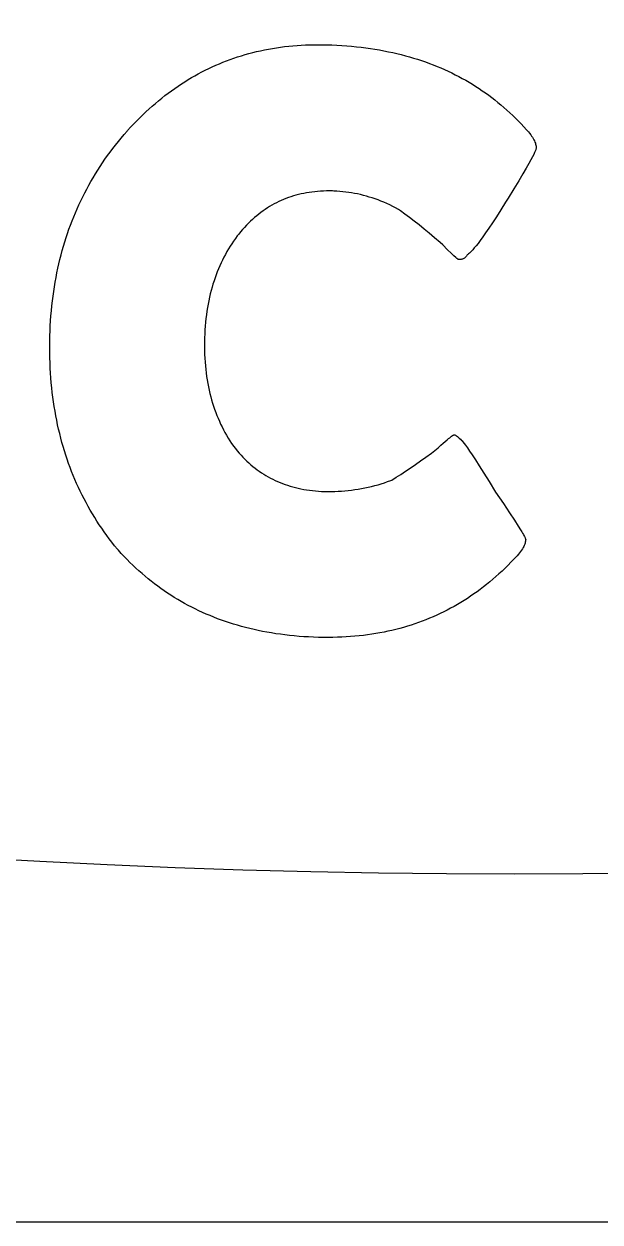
# Model space of a CAD drawing. Header units: inches. Extents: x -1316 to -504, y 751 to 1208.
# Drawn here: x -1102.24 to -1088.01, y 751.21 to 780.81 of the extents above; entities that cross this region are included whole.
import ezdxf

# ---------------------------------------------------------------- set-up
doc = ezdxf.new("R2010")
doc.units = ezdxf.units.IN
doc.header["$MEASUREMENT"] = 0
doc.linetypes.add('Continuous2', pattern=[0])
for name, color, linetype in [('68343 AND 68344 CARRIAGE AND ARM PLATE', 1, 'Continuous'), ('68351 TABLE', 1, 'Continuous'), ('STOCK OUTLINE', 1, 'Continuous')]:
    doc.layers.add(name, color=color, linetype=linetype)

msp = doc.modelspace()

# ---------------------------------------------------------------- linework, layer by layer
at = {"layer": '68343 AND 68344 CARRIAGE AND ARM PLATE', "color": 3, "linetype": 'Continuous2', "lineweight": -3, "true_color": 0x00ff00}
for p, q in [((-1096.869, 780.022), (-1096.776, 780.05)), ((-1096.776, 780.05), (-1096.682, 780.076)), ((-1096.682, 780.076), (-1096.588, 780.101)), ((-1096.588, 780.101), (-1096.493, 780.124)), ((-1096.493, 780.124), (-1096.397, 780.146)), ((-1096.397, 780.146), (-1096.3, 780.166)), ((-1096.3, 780.166), (-1096.202, 780.185)), ((-1096.202, 780.185), (-1096.104, 780.202)), ((-1096.104, 780.202), (-1096.004, 780.218)), ((-1096.004, 780.218), (-1095.904, 780.233)), ((-1095.904, 780.233), (-1095.803, 780.246)), ((-1095.803, 780.246), (-1095.701, 780.257)), ((-1095.701, 780.257), (-1095.598, 780.267)), ((-1095.598, 780.267), (-1095.495, 780.276)), ((-1095.495, 780.276), (-1095.39, 780.283)), ((-1095.39, 780.283), (-1095.284, 780.288)), ((-1095.284, 780.288), (-1095.177, 780.292)), ((-1095.177, 780.292), (-1095.07, 780.294)), ((-1095.07, 780.294), (-1094.961, 780.295)), ((-1094.961, 780.295), (-1094.852, 780.294)), ((-1094.852, 780.294), (-1094.766, 780.292)), ((-1094.766, 780.292), (-1094.64, 780.288)), ((-1094.64, 780.288), (-1094.515, 780.282)), ((-1094.515, 780.282), (-1094.391, 780.275)), ((-1094.391, 780.275), (-1094.27, 780.266)), ((-1094.27, 780.266), (-1094.15, 780.256)), ((-1094.15, 780.256), (-1094.031, 780.244)), ((-1094.031, 780.244), (-1093.914, 780.231)), ((-1093.914, 780.231), (-1093.798, 780.216)), ((-1093.798, 780.216), (-1093.684, 780.2)), ((-1093.684, 780.2), (-1093.571, 780.183)), ((-1093.571, 780.183), (-1093.46, 780.164)), ((-1093.46, 780.164), (-1093.35, 780.144)), ((-1093.35, 780.144), (-1093.241, 780.122)), ((-1093.241, 780.122), (-1093.134, 780.099)), ((-1093.134, 780.099), (-1093.028, 780.075)), ((-1093.028, 780.075), (-1092.924, 780.049)), ((-1092.924, 780.049), (-1092.821, 780.022)), ((-1097.676, 779.707), (-1097.589, 779.748)), ((-1097.589, 779.748), (-1097.501, 779.788)), ((-1097.501, 779.788), (-1097.413, 779.825)), ((-1097.413, 779.825), (-1097.324, 779.862)), ((-1097.324, 779.862), (-1097.234, 779.897)), ((-1097.234, 779.897), (-1097.144, 779.93)), ((-1097.144, 779.93), (-1097.053, 779.962)), ((-1097.053, 779.962), (-1096.962, 779.993)), ((-1096.962, 779.993), (-1096.869, 780.022)), ((-1092.821, 780.022), (-1092.719, 779.994)), ((-1092.719, 779.994), (-1092.618, 779.964)), ((-1092.618, 779.964), (-1092.519, 779.933)), ((-1092.519, 779.933), (-1092.421, 779.901)), ((-1092.421, 779.901), (-1092.323, 779.868)), ((-1092.323, 779.868), (-1092.228, 779.833)), ((-1092.228, 779.833), (-1092.133, 779.797)), ((-1092.133, 779.797), (-1092.039, 779.76)), ((-1092.039, 779.76), (-1091.947, 779.721)), ((-1098.186, 779.431), (-1098.102, 779.481)), ((-1098.102, 779.481), (-1098.018, 779.529)), ((-1098.018, 779.529), (-1097.934, 779.576)), ((-1097.934, 779.576), (-1097.848, 779.621)), ((-1097.848, 779.621), (-1097.762, 779.665)), ((-1097.762, 779.665), (-1097.676, 779.707)), ((-1091.947, 779.721), (-1091.856, 779.681)), ((-1091.856, 779.681), (-1091.766, 779.64)), ((-1091.766, 779.64), (-1091.676, 779.598)), ((-1091.676, 779.598), (-1091.588, 779.554)), ((-1091.588, 779.554), (-1091.501, 779.509)), ((-1091.501, 779.509), (-1091.415, 779.463)), ((-1091.415, 779.463), (-1091.33, 779.415)), ((-1098.677, 779.099), (-1098.596, 779.158)), ((-1098.596, 779.158), (-1098.515, 779.216)), ((-1098.515, 779.216), (-1098.434, 779.272)), ((-1098.434, 779.272), (-1098.352, 779.327)), ((-1098.352, 779.327), (-1098.269, 779.38)), ((-1098.269, 779.38), (-1098.186, 779.431)), ((-1091.33, 779.415), (-1091.247, 779.367)), ((-1091.247, 779.367), (-1091.164, 779.317)), ((-1091.164, 779.317), (-1091.082, 779.265)), ((-1091.082, 779.265), (-1091.001, 779.213)), ((-1091.001, 779.213), (-1090.92, 779.159)), ((-1090.92, 779.159), (-1090.841, 779.104)), ((-1098.994, 778.845), (-1098.915, 778.911)), ((-1098.915, 778.911), (-1098.836, 778.975)), ((-1098.836, 778.975), (-1098.757, 779.038)), ((-1098.757, 779.038), (-1098.677, 779.099)), ((-1090.841, 779.104), (-1090.763, 779.047)), ((-1090.763, 779.047), (-1090.686, 778.99)), ((-1090.686, 778.99), (-1090.609, 778.931)), ((-1090.609, 778.931), (-1090.534, 778.87)), ((-1090.534, 778.87), (-1090.459, 778.808)), ((-1099.379, 778.489), (-1099.303, 778.564)), ((-1099.303, 778.564), (-1099.227, 778.637)), ((-1099.227, 778.637), (-1099.149, 778.708)), ((-1099.149, 778.708), (-1099.072, 778.777)), ((-1099.072, 778.777), (-1098.994, 778.845)), ((-1090.459, 778.808), (-1090.386, 778.745)), ((-1090.386, 778.745), (-1090.313, 778.681)), ((-1090.313, 778.681), (-1090.241, 778.615)), ((-1090.241, 778.615), (-1090.17, 778.548)), ((-1099.605, 778.254), (-1099.53, 778.334)), ((-1099.53, 778.334), (-1099.455, 778.413)), ((-1099.455, 778.413), (-1099.379, 778.489)), ((-1090.17, 778.548), (-1090.099, 778.479)), ((-1090.099, 778.479), (-1090.03, 778.409)), ((-1090.03, 778.409), (-1089.961, 778.338)), ((-1089.961, 778.338), (-1089.894, 778.265)), ((-1089.894, 778.265), (-1089.827, 778.19)), ((-1099.908, 777.903), (-1099.837, 777.989)), ((-1099.837, 777.989), (-1099.765, 778.074)), ((-1099.765, 778.074), (-1099.692, 778.158)), ((-1099.692, 778.158), (-1099.68, 778.172)), ((-1099.68, 778.172), (-1099.605, 778.254)), ((-1089.827, 778.19), (-1089.783, 778.141)), ((-1089.783, 778.141), (-1089.753, 778.106)), ((-1089.753, 778.106), (-1089.726, 778.072)), ((-1089.726, 778.072), (-1089.702, 778.039)), ((-1089.702, 778.039), (-1089.68, 778.007)), ((-1089.68, 778.007), (-1089.662, 777.977)), ((-1089.662, 777.977), (-1089.645, 777.947)), ((-1100.11, 777.643), (-1100.044, 777.73)), ((-1100.044, 777.73), (-1099.977, 777.817)), ((-1099.977, 777.817), (-1099.908, 777.903)), ((-1089.645, 777.947), (-1089.631, 777.919)), ((-1089.631, 777.919), (-1089.62, 777.891)), ((-1089.62, 777.891), (-1089.61, 777.864)), ((-1089.601, 777.695), (-1089.612, 777.668)), ((-1089.61, 777.864), (-1089.603, 777.839)), ((-1089.603, 777.839), (-1089.597, 777.814)), ((-1089.595, 777.714), (-1089.601, 777.695)), ((-1089.597, 777.814), (-1089.593, 777.789)), ((-1089.592, 777.728), (-1089.595, 777.714)), ((-1089.593, 777.789), (-1089.591, 777.765)), ((-1089.591, 777.737), (-1089.592, 777.728)), ((-1089.591, 777.765), (-1089.591, 777.742)), ((-1089.591, 777.742), (-1089.591, 777.737)), ((-1100.359, 777.285), (-1100.299, 777.376)), ((-1100.299, 777.376), (-1100.238, 777.465)), ((-1100.238, 777.465), (-1100.175, 777.554)), ((-1100.175, 777.554), (-1100.11, 777.643)), ((-1089.721, 777.45), (-1089.774, 777.356)), ((-1089.681, 777.525), (-1089.721, 777.45)), ((-1089.65, 777.585), (-1089.681, 777.525)), ((-1089.628, 777.632), (-1089.65, 777.585)), ((-1089.612, 777.668), (-1089.628, 777.632)), ((-1100.531, 777.01), (-1100.475, 777.103)), ((-1100.475, 777.103), (-1100.418, 777.194)), ((-1100.418, 777.194), (-1100.359, 777.285)), ((-1089.921, 777.102), (-1090.021, 776.936)), ((-1089.839, 777.241), (-1089.921, 777.102)), ((-1089.774, 777.356), (-1089.839, 777.241)), ((-1100.689, 776.728), (-1100.638, 776.823)), ((-1100.638, 776.823), (-1100.585, 776.917)), ((-1100.585, 776.917), (-1100.531, 777.01)), ((-1090.021, 776.936), (-1090.141, 776.738)), ((-1100.835, 776.44), (-1100.788, 776.537)), ((-1100.788, 776.537), (-1100.739, 776.633)), ((-1100.739, 776.633), (-1100.689, 776.728)), ((-1095.769, 776.495), (-1095.829, 776.471)), ((-1095.709, 776.517), (-1095.769, 776.495)), ((-1095.648, 776.539), (-1095.709, 776.517)), ((-1095.586, 776.558), (-1095.648, 776.539)), ((-1095.523, 776.577), (-1095.586, 776.558)), ((-1095.459, 776.594), (-1095.523, 776.577)), ((-1095.395, 776.609), (-1095.459, 776.594)), ((-1095.329, 776.623), (-1095.395, 776.609)), ((-1095.263, 776.636), (-1095.329, 776.623)), ((-1095.196, 776.647), (-1095.263, 776.636)), ((-1095.127, 776.656), (-1095.196, 776.647)), ((-1095.058, 776.664), (-1095.127, 776.656)), ((-1094.988, 776.671), (-1095.058, 776.664)), ((-1094.917, 776.676), (-1094.988, 776.671)), ((-1094.844, 776.68), (-1094.917, 776.676)), ((-1094.771, 776.682), (-1094.844, 776.68)), ((-1094.696, 776.682), (-1094.771, 776.682)), ((-1094.62, 776.681), (-1094.696, 776.682)), ((-1094.587, 776.68), (-1094.62, 776.681)), ((-1094.513, 776.676), (-1094.587, 776.68)), ((-1094.439, 776.671), (-1094.513, 776.676)), ((-1094.366, 776.664), (-1094.439, 776.671)), ((-1094.293, 776.656), (-1094.366, 776.664)), ((-1094.22, 776.646), (-1094.293, 776.656)), ((-1094.147, 776.635), (-1094.22, 776.646)), ((-1094.074, 776.622), (-1094.147, 776.635)), ((-1094.001, 776.607), (-1094.074, 776.622)), ((-1093.929, 776.591), (-1094.001, 776.607)), ((-1093.857, 776.573), (-1093.929, 776.591)), ((-1093.784, 776.553), (-1093.857, 776.573)), ((-1093.712, 776.532), (-1093.784, 776.553)), ((-1093.64, 776.509), (-1093.712, 776.532)), ((-1093.568, 776.485), (-1093.64, 776.509)), ((-1090.284, 776.506), (-1090.346, 776.406)), ((-1090.141, 776.738), (-1090.284, 776.506)), ((-1100.968, 776.144), (-1100.925, 776.244)), ((-1100.925, 776.244), (-1100.881, 776.342)), ((-1100.881, 776.342), (-1100.835, 776.44)), ((-1096.281, 776.227), (-1096.335, 776.189)), ((-1096.227, 776.262), (-1096.281, 776.227)), ((-1096.172, 776.297), (-1096.227, 776.262)), ((-1096.117, 776.329), (-1096.172, 776.297)), ((-1096.06, 776.36), (-1096.117, 776.329)), ((-1096.004, 776.39), (-1096.06, 776.36)), ((-1095.946, 776.419), (-1096.004, 776.39)), ((-1095.888, 776.445), (-1095.946, 776.419)), ((-1095.829, 776.471), (-1095.888, 776.445)), ((-1093.495, 776.459), (-1093.568, 776.485)), ((-1093.423, 776.431), (-1093.495, 776.459)), ((-1093.351, 776.401), (-1093.423, 776.431)), ((-1093.279, 776.369), (-1093.351, 776.401)), ((-1093.206, 776.336), (-1093.279, 776.369)), ((-1093.134, 776.301), (-1093.206, 776.336)), ((-1093.062, 776.264), (-1093.134, 776.301)), ((-1092.989, 776.226), (-1093.062, 776.264)), ((-1092.938, 776.189), (-1092.989, 776.226)), ((-1090.466, 776.215), (-1090.574, 776.046)), ((-1090.346, 776.406), (-1090.466, 776.215)), ((-1101.089, 775.841), (-1101.05, 775.943)), ((-1101.05, 775.943), (-1101.01, 776.044)), ((-1101.01, 776.044), (-1100.968, 776.144)), ((-1096.645, 775.933), (-1096.695, 775.885)), ((-1096.595, 775.98), (-1096.645, 775.933)), ((-1096.544, 776.025), (-1096.595, 775.98)), ((-1096.492, 776.068), (-1096.544, 776.025)), ((-1096.441, 776.11), (-1096.492, 776.068)), ((-1096.388, 776.151), (-1096.441, 776.11)), ((-1096.335, 776.189), (-1096.388, 776.151)), ((-1092.83, 776.11), (-1092.938, 776.189)), ((-1092.718, 776.025), (-1092.83, 776.11)), ((-1092.602, 775.936), (-1092.718, 776.025)), ((-1092.482, 775.842), (-1092.602, 775.936)), ((-1090.574, 776.046), (-1090.672, 775.896)), ((-1101.198, 775.53), (-1101.163, 775.634)), ((-1101.163, 775.634), (-1101.127, 775.738)), ((-1101.127, 775.738), (-1101.089, 775.841)), ((-1096.935, 775.616), (-1096.971, 775.57)), ((-1096.888, 775.673), (-1096.935, 775.616)), ((-1096.841, 775.729), (-1096.888, 775.673)), ((-1096.793, 775.782), (-1096.841, 775.729)), ((-1096.744, 775.834), (-1096.793, 775.782)), ((-1096.695, 775.885), (-1096.744, 775.834)), ((-1092.358, 775.742), (-1092.482, 775.842)), ((-1092.23, 775.637), (-1092.358, 775.742)), ((-1092.098, 775.527), (-1092.23, 775.637)), ((-1090.839, 775.648), (-1090.909, 775.548)), ((-1090.76, 775.764), (-1090.839, 775.648)), ((-1090.672, 775.896), (-1090.76, 775.764)), ((-1101.294, 775.211), (-1101.263, 775.318)), ((-1101.263, 775.318), (-1101.231, 775.424)), ((-1101.231, 775.424), (-1101.198, 775.53)), ((-1097.146, 775.315), (-1097.187, 775.249)), ((-1097.105, 775.38), (-1097.146, 775.315)), ((-1097.062, 775.445), (-1097.105, 775.38)), ((-1097.017, 775.508), (-1097.062, 775.445)), ((-1096.971, 775.57), (-1097.017, 775.508)), ((-1091.961, 775.41), (-1092.098, 775.527)), ((-1091.899, 775.349), (-1091.961, 775.41)), ((-1091.779, 775.231), (-1091.899, 775.349)), ((-1091.075, 775.326), (-1091.118, 775.274)), ((-1091.026, 775.388), (-1091.075, 775.326)), ((-1090.971, 775.462), (-1091.026, 775.388)), ((-1090.909, 775.548), (-1090.971, 775.462)), ((-1101.351, 774.993), (-1101.323, 775.102)), ((-1101.323, 775.102), (-1101.294, 775.211)), ((-1097.3, 775.046), (-1097.336, 774.976)), ((-1097.264, 775.115), (-1097.3, 775.046)), ((-1097.226, 775.183), (-1097.264, 775.115)), ((-1097.187, 775.249), (-1097.226, 775.183)), ((-1091.69, 775.144), (-1091.779, 775.231)), ((-1091.624, 775.083), (-1091.69, 775.144)), ((-1091.578, 775.042), (-1091.624, 775.083)), ((-1091.547, 775.015), (-1091.578, 775.042)), ((-1091.527, 774.999), (-1091.547, 775.015)), ((-1091.377, 775.014), (-1091.392, 775.006)), ((-1091.362, 775.023), (-1091.377, 775.014)), ((-1091.349, 775.033), (-1091.362, 775.023)), ((-1091.336, 775.045), (-1091.349, 775.033)), ((-1091.325, 775.058), (-1091.336, 775.045)), ((-1091.314, 775.072), (-1091.325, 775.058)), ((-1091.305, 775.088), (-1091.314, 775.072)), ((-1091.296, 775.106), (-1091.305, 775.088)), ((-1091.293, 775.108), (-1091.296, 775.106)), ((-1091.278, 775.116), (-1091.293, 775.108)), ((-1091.26, 775.129), (-1091.278, 775.116)), ((-1091.24, 775.145), (-1091.26, 775.129)), ((-1091.215, 775.167), (-1091.24, 775.145)), ((-1091.187, 775.195), (-1091.215, 775.167)), ((-1091.155, 775.23), (-1091.187, 775.195)), ((-1091.118, 775.274), (-1091.155, 775.23)), ((-1101.425, 774.659), (-1101.402, 774.772)), ((-1101.402, 774.772), (-1101.377, 774.883)), ((-1101.377, 774.883), (-1101.351, 774.993)), ((-1097.434, 774.761), (-1097.464, 774.687)), ((-1097.402, 774.834), (-1097.434, 774.761)), ((-1097.37, 774.905), (-1097.402, 774.834)), ((-1097.336, 774.976), (-1097.37, 774.905)), ((-1091.515, 774.991), (-1091.527, 774.999)), ((-1091.508, 774.988), (-1091.515, 774.991)), ((-1091.505, 774.987), (-1091.508, 774.988)), ((-1091.488, 774.987), (-1091.505, 774.987)), ((-1091.466, 774.988), (-1091.488, 774.987)), ((-1091.445, 774.99), (-1091.466, 774.988)), ((-1091.426, 774.994), (-1091.445, 774.99)), ((-1091.408, 775), (-1091.426, 774.994)), ((-1091.392, 775.006), (-1091.408, 775)), ((-1101.487, 774.316), (-1101.468, 774.432)), ((-1101.468, 774.432), (-1101.447, 774.546)), ((-1101.447, 774.546), (-1101.425, 774.659)), ((-1097.546, 774.459), (-1097.571, 774.381)), ((-1097.52, 774.536), (-1097.546, 774.459)), ((-1097.492, 774.612), (-1097.52, 774.536)), ((-1097.464, 774.687), (-1097.492, 774.612)), ((-1101.521, 774.082), (-1101.505, 774.2)), ((-1101.505, 774.2), (-1101.487, 774.316)), ((-1097.638, 774.139), (-1097.657, 774.057)), ((-1097.617, 774.221), (-1097.638, 774.139)), ((-1097.594, 774.302), (-1097.617, 774.221)), ((-1097.571, 774.381), (-1097.594, 774.302)), ((-1101.561, 773.723), (-1101.55, 773.844)), ((-1101.55, 773.844), (-1101.536, 773.964)), ((-1101.536, 773.964), (-1101.521, 774.082)), ((-1097.692, 773.887), (-1097.707, 773.8)), ((-1097.675, 773.972), (-1097.692, 773.887)), ((-1097.657, 774.057), (-1097.675, 773.972)), ((-1101.581, 773.477), (-1101.572, 773.601)), ((-1101.572, 773.601), (-1101.561, 773.723)), ((-1097.745, 773.532), (-1097.755, 773.44)), ((-1097.734, 773.623), (-1097.745, 773.532)), ((-1097.722, 773.712), (-1097.734, 773.623)), ((-1097.707, 773.8), (-1097.722, 773.712)), ((-1101.594, 773.227), (-1101.588, 773.353)), ((-1101.588, 773.353), (-1101.581, 773.477)), ((-1097.77, 773.251), (-1097.776, 773.155)), ((-1097.763, 773.346), (-1097.77, 773.251)), ((-1097.755, 773.44), (-1097.763, 773.346)), ((-1101.602, 772.814), (-1101.601, 772.944)), ((-1101.601, 772.944), (-1101.598, 773.075)), ((-1101.598, 773.1), (-1101.594, 773.227)), ((-1101.598, 773.075), (-1101.598, 773.1)), ((-1097.78, 773.033), (-1097.782, 772.933)), ((-1097.779, 773.057), (-1097.78, 773.033)), ((-1097.776, 773.155), (-1097.779, 773.057)), ((-1101.601, 772.686), (-1101.602, 772.814)), ((-1101.599, 772.559), (-1101.601, 772.686)), ((-1097.782, 772.933), (-1097.782, 772.835)), ((-1097.782, 772.835), (-1097.781, 772.738)), ((-1097.781, 772.738), (-1097.778, 772.643)), ((-1097.778, 772.643), (-1097.773, 772.549)), ((-1101.595, 772.433), (-1101.599, 772.559)), ((-1101.589, 772.308), (-1101.595, 772.433)), ((-1097.773, 772.549), (-1097.767, 772.456)), ((-1097.767, 772.456), (-1097.76, 772.365)), ((-1097.76, 772.365), (-1097.751, 772.275)), ((-1101.582, 772.185), (-1101.589, 772.308)), ((-1101.574, 772.063), (-1101.582, 772.185)), ((-1101.564, 771.942), (-1101.574, 772.063)), ((-1097.751, 772.275), (-1097.74, 772.186)), ((-1097.74, 772.186), (-1097.728, 772.099)), ((-1097.728, 772.099), (-1097.715, 772.013)), ((-1101.552, 771.822), (-1101.564, 771.942)), ((-1101.539, 771.704), (-1101.552, 771.822)), ((-1097.715, 772.013), (-1097.7, 771.928)), ((-1097.7, 771.928), (-1097.684, 771.844)), ((-1097.684, 771.844), (-1097.666, 771.761)), ((-1097.666, 771.761), (-1097.647, 771.68)), ((-1101.524, 771.587), (-1101.539, 771.704)), ((-1101.509, 771.47), (-1101.524, 771.587)), ((-1101.491, 771.355), (-1101.509, 771.47)), ((-1097.647, 771.68), (-1097.627, 771.6)), ((-1097.627, 771.6), (-1097.605, 771.52)), ((-1097.605, 771.52), (-1097.582, 771.442)), ((-1101.472, 771.241), (-1101.491, 771.355)), ((-1101.452, 771.128), (-1101.472, 771.241)), ((-1097.582, 771.442), (-1097.557, 771.365)), ((-1097.557, 771.365), (-1097.531, 771.289)), ((-1097.531, 771.289), (-1097.504, 771.214)), ((-1097.504, 771.214), (-1097.476, 771.139)), ((-1101.43, 771.017), (-1101.452, 771.128)), ((-1101.407, 770.906), (-1101.43, 771.017)), ((-1101.383, 770.796), (-1101.407, 770.906)), ((-1097.476, 771.139), (-1097.446, 771.066)), ((-1097.446, 771.066), (-1097.414, 770.994)), ((-1097.414, 770.994), (-1097.382, 770.923)), ((-1097.382, 770.923), (-1097.348, 770.852)), ((-1101.357, 770.688), (-1101.383, 770.796)), ((-1101.329, 770.58), (-1101.357, 770.688)), ((-1101.301, 770.473), (-1101.329, 770.58)), ((-1097.348, 770.852), (-1097.313, 770.783)), ((-1097.313, 770.783), (-1097.276, 770.714)), ((-1097.276, 770.714), (-1097.238, 770.646)), ((-1097.238, 770.646), (-1097.199, 770.579)), ((-1097.199, 770.579), (-1097.158, 770.513)), ((-1091.754, 770.564), (-1091.723, 770.588)), ((-1091.723, 770.588), (-1091.698, 770.608)), ((-1091.698, 770.608), (-1091.678, 770.623)), ((-1091.678, 770.623), (-1091.653, 770.642)), ((-1091.653, 770.642), (-1091.642, 770.649)), ((-1091.642, 770.649), (-1091.635, 770.653)), ((-1091.635, 770.653), (-1091.629, 770.656)), ((-1091.629, 770.656), (-1091.625, 770.658)), ((-1091.625, 770.658), (-1091.62, 770.659)), ((-1091.62, 770.659), (-1091.61, 770.658)), ((-1091.61, 770.658), (-1091.599, 770.655)), ((-1091.599, 770.655), (-1091.586, 770.65)), ((-1091.586, 770.65), (-1091.571, 770.643)), ((-1091.571, 770.643), (-1091.555, 770.632)), ((-1091.555, 770.632), (-1091.536, 770.619)), ((-1091.536, 770.619), (-1091.514, 770.601)), ((-1091.514, 770.601), (-1091.49, 770.579)), ((-1091.49, 770.579), (-1091.462, 770.553)), ((-1101.271, 770.368), (-1101.301, 770.473)), ((-1101.239, 770.263), (-1101.271, 770.368)), ((-1097.158, 770.513), (-1097.116, 770.448)), ((-1097.116, 770.448), (-1097.107, 770.434)), ((-1097.107, 770.434), (-1097.062, 770.375)), ((-1097.062, 770.375), (-1097.018, 770.317)), ((-1097.018, 770.317), (-1096.972, 770.262)), ((-1092.094, 770.271), (-1092.014, 770.341)), ((-1092.014, 770.341), (-1091.945, 770.402)), ((-1091.945, 770.402), (-1091.885, 770.453)), ((-1091.885, 770.453), (-1091.834, 770.497)), ((-1091.834, 770.497), (-1091.79, 770.534)), ((-1091.79, 770.534), (-1091.754, 770.564)), ((-1091.462, 770.553), (-1091.431, 770.52)), ((-1091.431, 770.52), (-1091.421, 770.509)), ((-1091.421, 770.509), (-1091.399, 770.483)), ((-1091.399, 770.483), (-1091.37, 770.447)), ((-1091.37, 770.447), (-1091.334, 770.4)), ((-1091.334, 770.4), (-1091.29, 770.338)), ((-1091.29, 770.338), (-1091.235, 770.259)), ((-1101.206, 770.159), (-1101.239, 770.263)), ((-1101.172, 770.056), (-1101.206, 770.159)), ((-1101.136, 769.954), (-1101.172, 770.056)), ((-1096.972, 770.262), (-1096.926, 770.208)), ((-1096.926, 770.208), (-1096.879, 770.156)), ((-1096.879, 770.156), (-1096.832, 770.106)), ((-1096.832, 770.106), (-1096.784, 770.057)), ((-1096.784, 770.057), (-1096.735, 770.01)), ((-1096.735, 770.01), (-1096.685, 769.964)), ((-1092.574, 769.923), (-1092.446, 770.014)), ((-1092.446, 770.014), (-1092.314, 770.109)), ((-1092.314, 770.109), (-1092.177, 770.209)), ((-1092.177, 770.209), (-1092.094, 770.271)), ((-1091.235, 770.259), (-1091.169, 770.161)), ((-1091.169, 770.161), (-1091.089, 770.039)), ((-1091.089, 770.039), (-1090.994, 769.892)), ((-1101.099, 769.853), (-1101.136, 769.954)), ((-1101.061, 769.753), (-1101.099, 769.853)), ((-1101.021, 769.654), (-1101.061, 769.753)), ((-1096.685, 769.964), (-1096.635, 769.92)), ((-1096.635, 769.92), (-1096.584, 769.878)), ((-1096.584, 769.878), (-1096.533, 769.837)), ((-1096.533, 769.837), (-1096.48, 769.797)), ((-1096.48, 769.797), (-1096.427, 769.759)), ((-1096.427, 769.759), (-1096.374, 769.722)), ((-1096.374, 769.722), (-1096.319, 769.687)), ((-1096.319, 769.687), (-1096.264, 769.653)), ((-1092.933, 769.681), (-1092.817, 769.757)), ((-1092.817, 769.757), (-1092.698, 769.838)), ((-1092.698, 769.838), (-1092.574, 769.923)), ((-1090.994, 769.892), (-1090.881, 769.715)), ((-1090.881, 769.715), (-1090.75, 769.504)), ((-1100.98, 769.556), (-1101.021, 769.654)), ((-1100.938, 769.458), (-1100.98, 769.556)), ((-1100.894, 769.361), (-1100.938, 769.458)), ((-1096.264, 769.653), (-1096.208, 769.621)), ((-1096.208, 769.621), (-1096.151, 769.59)), ((-1096.151, 769.59), (-1096.094, 769.56)), ((-1096.094, 769.56), (-1096.035, 769.532)), ((-1096.035, 769.532), (-1095.976, 769.505)), ((-1095.976, 769.505), (-1095.916, 769.479)), ((-1095.916, 769.479), (-1095.854, 769.455)), ((-1095.854, 769.455), (-1095.792, 769.432)), ((-1095.792, 769.432), (-1095.729, 769.411)), ((-1095.729, 769.411), (-1095.666, 769.391)), ((-1095.666, 769.391), (-1095.601, 769.372)), ((-1093.657, 769.384), (-1093.577, 769.405)), ((-1093.577, 769.405), (-1093.496, 769.427)), ((-1093.496, 769.427), (-1093.417, 769.451)), ((-1093.417, 769.451), (-1093.337, 769.476)), ((-1093.337, 769.476), (-1093.258, 769.503)), ((-1093.258, 769.503), (-1093.18, 769.532)), ((-1093.18, 769.532), (-1093.153, 769.542)), ((-1093.153, 769.542), (-1093.045, 769.609)), ((-1093.045, 769.609), (-1092.933, 769.681)), ((-1090.75, 769.504), (-1090.591, 769.246)), ((-1100.849, 769.265), (-1100.894, 769.361)), ((-1100.802, 769.17), (-1100.849, 769.265)), ((-1100.754, 769.076), (-1100.802, 769.17)), ((-1095.601, 769.372), (-1095.535, 769.355)), ((-1095.535, 769.355), (-1095.468, 769.339)), ((-1095.468, 769.339), (-1095.4, 769.324)), ((-1095.4, 769.324), (-1095.331, 769.311)), ((-1095.331, 769.311), (-1095.26, 769.299)), ((-1095.26, 769.299), (-1095.189, 769.289)), ((-1095.189, 769.289), (-1095.117, 769.28)), ((-1095.117, 769.28), (-1095.043, 769.272)), ((-1095.043, 769.272), (-1094.968, 769.266)), ((-1094.968, 769.266), (-1094.892, 769.262)), ((-1094.892, 769.262), (-1094.813, 769.259)), ((-1094.813, 769.259), (-1094.729, 769.258)), ((-1094.729, 769.258), (-1094.646, 769.258)), ((-1094.646, 769.258), (-1094.563, 769.26)), ((-1094.563, 769.26), (-1094.48, 769.263)), ((-1094.48, 769.263), (-1094.397, 769.268)), ((-1094.397, 769.268), (-1094.314, 769.274)), ((-1094.314, 769.274), (-1094.231, 769.283)), ((-1094.231, 769.283), (-1094.148, 769.292)), ((-1094.148, 769.292), (-1094.066, 769.304)), ((-1094.066, 769.304), (-1093.983, 769.317)), ((-1093.983, 769.317), (-1093.901, 769.331)), ((-1093.901, 769.331), (-1093.82, 769.347)), ((-1093.82, 769.347), (-1093.738, 769.365)), ((-1093.738, 769.365), (-1093.657, 769.384)), ((-1090.591, 769.246), (-1090.399, 768.961)), ((-1100.705, 768.983), (-1100.754, 769.076)), ((-1100.654, 768.89), (-1100.705, 768.983)), ((-1100.602, 768.798), (-1100.654, 768.89)), ((-1100.548, 768.707), (-1100.602, 768.798)), ((-1090.399, 768.961), (-1090.246, 768.731)), ((-1100.493, 768.617), (-1100.548, 768.707)), ((-1100.437, 768.527), (-1100.493, 768.617)), ((-1100.379, 768.438), (-1100.437, 768.527)), ((-1090.246, 768.731), (-1090.127, 768.548)), ((-1090.127, 768.548), (-1090.036, 768.406)), ((-1100.319, 768.35), (-1100.379, 768.438)), ((-1100.259, 768.262), (-1100.319, 768.35)), ((-1100.196, 768.176), (-1100.259, 768.262)), ((-1090.036, 768.406), (-1089.974, 768.308)), ((-1089.974, 768.308), (-1089.948, 768.264)), ((-1089.948, 768.264), (-1089.926, 768.227)), ((-1089.926, 768.227), (-1089.907, 768.196)), ((-1100.133, 768.09), (-1100.196, 768.176)), ((-1100.067, 768.004), (-1100.133, 768.09)), ((-1100.001, 767.919), (-1100.067, 768.004)), ((-1099.933, 767.835), (-1100.001, 767.919)), ((-1089.907, 768.196), (-1089.892, 768.169)), ((-1089.884, 767.929), (-1089.897, 767.902)), ((-1089.892, 768.169), (-1089.88, 768.147)), ((-1089.874, 767.956), (-1089.884, 767.929)), ((-1089.88, 768.147), (-1089.871, 768.129)), ((-1089.865, 767.981), (-1089.874, 767.956)), ((-1089.871, 768.129), (-1089.864, 768.114)), ((-1089.859, 768.006), (-1089.865, 767.981)), ((-1089.864, 768.114), (-1089.858, 768.102)), ((-1089.854, 768.029), (-1089.859, 768.006)), ((-1089.858, 768.102), (-1089.854, 768.093)), ((-1089.854, 768.093), (-1089.852, 768.086)), ((-1089.851, 768.052), (-1089.854, 768.029)), ((-1089.852, 768.086), (-1089.85, 768.08)), ((-1089.849, 768.074), (-1089.851, 768.052)), ((-1089.85, 768.08), (-1089.849, 768.074)), ((-1099.906, 767.806), (-1099.933, 767.835)), ((-1099.836, 767.729), (-1099.906, 767.806)), ((-1099.765, 767.653), (-1099.836, 767.729)), ((-1099.694, 767.579), (-1099.765, 767.653)), ((-1090.068, 767.664), (-1090.14, 767.586)), ((-1090.062, 767.671), (-1090.068, 767.664)), ((-1090.029, 767.708), (-1090.062, 767.671)), ((-1090, 767.744), (-1090.029, 767.708)), ((-1089.974, 767.779), (-1090, 767.744)), ((-1089.95, 767.811), (-1089.974, 767.779)), ((-1089.93, 767.843), (-1089.95, 767.811)), ((-1089.912, 767.873), (-1089.93, 767.843)), ((-1089.897, 767.902), (-1089.912, 767.873)), ((-1099.621, 767.507), (-1099.694, 767.579)), ((-1099.548, 767.436), (-1099.621, 767.507)), ((-1099.474, 767.366), (-1099.548, 767.436)), ((-1099.4, 767.298), (-1099.474, 767.366)), ((-1090.36, 767.363), (-1090.434, 767.293)), ((-1090.286, 767.436), (-1090.36, 767.363)), ((-1090.213, 767.51), (-1090.286, 767.436)), ((-1090.14, 767.586), (-1090.213, 767.51)), ((-1099.324, 767.232), (-1099.4, 767.298)), ((-1099.248, 767.166), (-1099.324, 767.232)), ((-1099.171, 767.103), (-1099.248, 767.166)), ((-1099.094, 767.04), (-1099.171, 767.103)), ((-1099.015, 766.98), (-1099.094, 767.04)), ((-1090.736, 767.025), (-1090.814, 766.963)), ((-1090.66, 767.09), (-1090.736, 767.025)), ((-1090.584, 767.156), (-1090.66, 767.09)), ((-1090.509, 767.223), (-1090.584, 767.156)), ((-1090.434, 767.293), (-1090.509, 767.223)), ((-1098.936, 766.92), (-1099.015, 766.98)), ((-1098.856, 766.862), (-1098.936, 766.92)), ((-1098.775, 766.805), (-1098.856, 766.862)), ((-1098.693, 766.75), (-1098.775, 766.805)), ((-1098.611, 766.696), (-1098.693, 766.75)), ((-1091.128, 766.727), (-1091.208, 766.672)), ((-1091.049, 766.784), (-1091.128, 766.727)), ((-1090.97, 766.842), (-1091.049, 766.784)), ((-1090.891, 766.902), (-1090.97, 766.842)), ((-1090.814, 766.963), (-1090.891, 766.902)), ((-1098.527, 766.644), (-1098.611, 766.696)), ((-1098.443, 766.592), (-1098.527, 766.644)), ((-1098.358, 766.543), (-1098.443, 766.592)), ((-1098.272, 766.494), (-1098.358, 766.543)), ((-1098.185, 766.447), (-1098.272, 766.494)), ((-1098.097, 766.401), (-1098.185, 766.447)), ((-1091.536, 766.467), (-1091.619, 766.42)), ((-1091.453, 766.516), (-1091.536, 766.467)), ((-1091.371, 766.567), (-1091.453, 766.516)), ((-1091.289, 766.619), (-1091.371, 766.567)), ((-1091.208, 766.672), (-1091.289, 766.619)), ((-1098.009, 766.357), (-1098.097, 766.401)), ((-1097.919, 766.313), (-1098.009, 766.357)), ((-1097.828, 766.271), (-1097.919, 766.313)), ((-1097.737, 766.231), (-1097.828, 766.271)), ((-1097.644, 766.192), (-1097.737, 766.231)), ((-1097.551, 766.154), (-1097.644, 766.192)), ((-1097.456, 766.117), (-1097.551, 766.154)), ((-1092.135, 766.164), (-1092.223, 766.127)), ((-1092.047, 766.203), (-1092.135, 766.164)), ((-1091.96, 766.244), (-1092.047, 766.203)), ((-1091.874, 766.286), (-1091.96, 766.244)), ((-1091.788, 766.329), (-1091.874, 766.286)), ((-1091.703, 766.374), (-1091.788, 766.329)), ((-1091.619, 766.42), (-1091.703, 766.374)), ((-1097.361, 766.082), (-1097.456, 766.117)), ((-1097.264, 766.048), (-1097.361, 766.082)), ((-1097.167, 766.015), (-1097.264, 766.048)), ((-1097.068, 765.984), (-1097.167, 766.015)), ((-1096.968, 765.954), (-1097.068, 765.984)), ((-1096.867, 765.926), (-1096.968, 765.954)), ((-1096.765, 765.899), (-1096.867, 765.926)), ((-1096.662, 765.873), (-1096.765, 765.899)), ((-1096.558, 765.848), (-1096.662, 765.873)), ((-1096.452, 765.825), (-1096.558, 765.848)), ((-1093.055, 765.852), (-1093.152, 765.829)), ((-1092.959, 765.877), (-1093.055, 765.852)), ((-1092.864, 765.903), (-1092.959, 765.877)), ((-1092.77, 765.931), (-1092.864, 765.903)), ((-1092.677, 765.96), (-1092.77, 765.931)), ((-1092.585, 765.991), (-1092.677, 765.96)), ((-1092.493, 766.023), (-1092.585, 765.991)), ((-1092.402, 766.056), (-1092.493, 766.023)), ((-1092.312, 766.091), (-1092.402, 766.056)), ((-1092.223, 766.127), (-1092.312, 766.091)), ((-1096.346, 765.804), (-1096.452, 765.825)), ((-1096.238, 765.783), (-1096.346, 765.804)), ((-1096.129, 765.764), (-1096.238, 765.783)), ((-1096.019, 765.747), (-1096.129, 765.764)), ((-1095.907, 765.731), (-1096.019, 765.747)), ((-1095.794, 765.716), (-1095.907, 765.731)), ((-1095.68, 765.703), (-1095.794, 765.716)), ((-1095.564, 765.691), (-1095.68, 765.703)), ((-1095.447, 765.681), (-1095.564, 765.691)), ((-1095.329, 765.673), (-1095.447, 765.681)), ((-1095.209, 765.665), (-1095.329, 765.673)), ((-1095.088, 765.66), (-1095.209, 765.665)), ((-1094.966, 765.656), (-1095.088, 765.66)), ((-1094.837, 765.653), (-1094.966, 765.656)), ((-1094.723, 765.653), (-1094.837, 765.653)), ((-1094.611, 765.654), (-1094.723, 765.653)), ((-1094.5, 765.657), (-1094.611, 765.654)), ((-1094.39, 765.661), (-1094.5, 765.657)), ((-1094.281, 765.667), (-1094.39, 765.661)), ((-1094.173, 765.674), (-1094.281, 765.667)), ((-1094.066, 765.683), (-1094.173, 765.674)), ((-1093.961, 765.693), (-1094.066, 765.683)), ((-1093.856, 765.705), (-1093.961, 765.693)), ((-1093.753, 765.718), (-1093.856, 765.705)), ((-1093.65, 765.733), (-1093.753, 765.718)), ((-1093.549, 765.749), (-1093.65, 765.733)), ((-1093.448, 765.767), (-1093.549, 765.749)), ((-1093.348, 765.786), (-1093.448, 765.767)), ((-1093.25, 765.807), (-1093.348, 765.786)), ((-1093.152, 765.829), (-1093.25, 765.807))]:
    msp.add_line(p, q, dxfattribs=at)
at = {"layer": '68351 TABLE', "color": 1, "linetype": 'Continuous2', "lineweight": -3, "true_color": 0xff0000}
msp.add_arc((-1090.121, 979.815), 220, 215.01308, 324.98692, dxfattribs=at)
at = {"layer": 'STOCK OUTLINE', "color": 2, "linetype": 'Continuous2', "lineweight": -3, "true_color": 0xffff00}
msp.add_line((-503.671, 751.215), (-1316.471, 751.215), dxfattribs=at)

doc.saveas('drawing.dxf')
